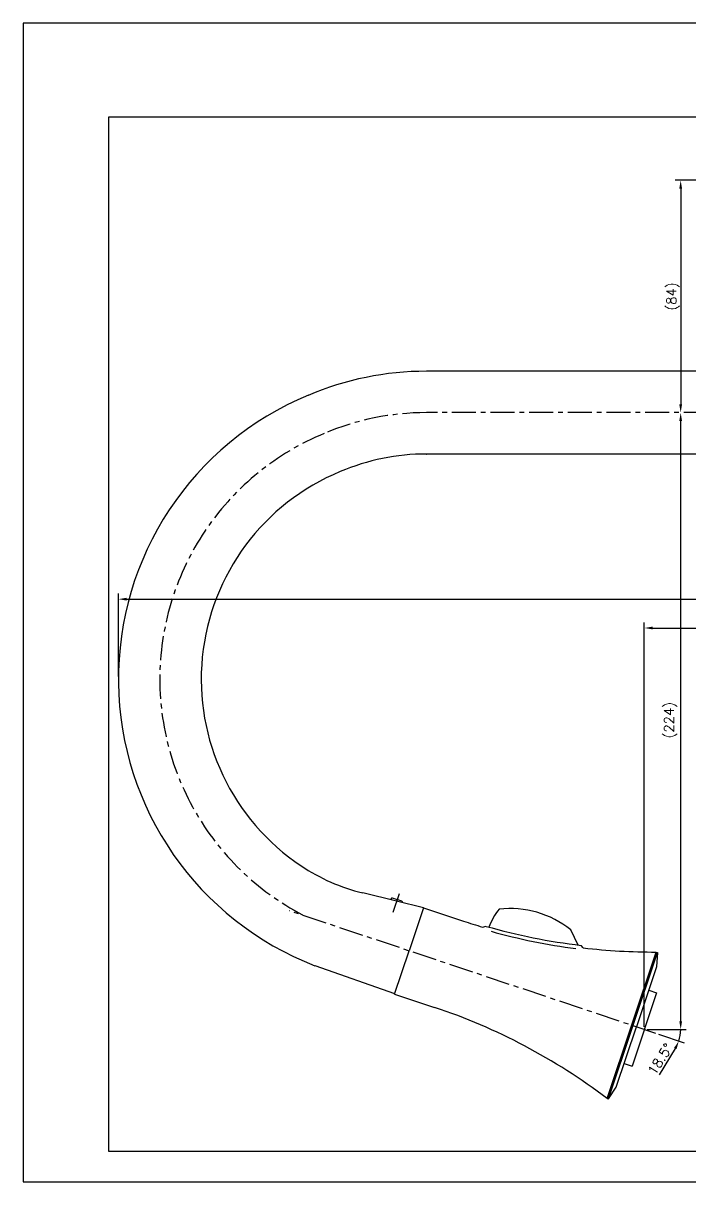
# Model space of a CAD drawing. Extents: x 21862 to 22456, y -9051 to -8631.
# Drawn here: x 21862.3 to 22103.8, y -9050.6 to -8630.6 of the extents above; entities that cross this region are included whole.
import ezdxf

# ---------------------------------------------------------------- set-up
doc = ezdxf.new("R2010")
doc.units = 0
doc.header["$LTSCALE"] = 7
doc.header["$MEASUREMENT"] = 0
doc.linetypes.add('CENTER', pattern=[2, 1.25, -0.25, 0.25, -0.25])
doc.layers.get('0').update_dxf_attribs({"color": 2, "linetype": 'CONTINUOUS'})
for name, color, linetype in [('CL', 1, 'CENTER'), ('D', 2, 'CONTINUOUS'), ('DIM', 2, 'CONTINUOUS'), ('DWG', 7, 'CONTINUOUS')]:
    doc.layers.add(name, color=color, linetype=linetype)
doc.styles.add('GHS', font='romans', dxfattribs={"bigfont": 'ghs'})

# ---------------------------------------------------------------- blocks, each defined once
blk = doc.blocks.new('BORDER')
for p, q in [((1, 1), (0, 1)), ((0, 1), (0, 0)), ((0, 0), (1, 0))]:
    blk.add_line(p, q)
blk = doc.blocks.new('양식')
at = {"color": 4}
for p, q in [((1219, 386), (1768, 386)), ((1219, 11), (1219, 386)), ((1768, 11), (1219, 11))]:
    blk.add_line(p, q, dxfattribs=at)
at = {"xscale": 594, "yscale": 420, "zscale": 594}
blk.add_blockref('BORDER', (1188, 0), dxfattribs=at)

msp = doc.modelspace()

# ---------------------------------------------------------------- linework, layer by layer
at = {"color": 7, "linetype": 'Continuous'}
for p, q in [((21995.47, -8948.06), (21995.4, -8948.29)), ((21999.42, -8948.86), (21996.1, -8947.75)), ((22007.34, -8951.19), (22002.11, -8966.84))]:
    msp.add_line(p, q, dxfattribs=at)
for centre, start, end in [((21995.95, -8948.22), 71.5, 161.5), ((21999.26, -8949.33), 358.011, 71.5)]:
    msp.add_arc(centre, 0.5, start, end, dxfattribs=at)
at = {"layer": 'CL'}
for p, q in [((22404.34, -8771.74), (22008.4, -8771.74)), ((21998.49, -8946.13), (21996.2, -8952.96)), ((22091.52, -8996.76), (21958.61, -8952.29))]:
    msp.add_line(p, q, dxfattribs=at)
for centre, radius, start, end in [((22008.4, -8866.24), 94.5, 90, 113.062), ((22008.17, -8868.36), 96.37, 112.44, 243.4532)]:
    msp.add_arc(centre, radius, start, end, dxfattribs=at)
at = {"layer": 'D', "ltscale": 0.6}
for p, q in [((22236.34, -8687.52), (22098.49, -8687.52)), ((22100.49, -8690.52), (22100.49, -8768.74)), ((22100.49, -8992.35), (22100.49, -8774.74)), ((21896.8, -8867.36), (21896.8, -8837.36)), ((21899.8, -8839.36), (22313.53, -8839.36)), ((22087.3, -8994.35), (22087.3, -8847.81)), ((22090.3, -8849.81), (22313.53, -8849.81)), ((22088.3, -8995.35), (22102.49, -8995.35)), ((22092.47, -8997.08), (22101.71, -9000.17)), ((22098.54, -9002.25), (22092.75, -9011.78))]:
    msp.add_line(p, q, dxfattribs=at)
msp.add_arc((22087.3, -8995.35), 13.19, 341.5, 0, dxfattribs=at)
for points in [[(22099.99, -8690.52), (22100.99, -8690.52), (22100.49, -8687.52)], [(22099.99, -8768.74), (22100.99, -8768.74), (22100.49, -8771.74)], [(22099.99, -8774.74), (22100.99, -8774.74), (22100.49, -8771.74)], [(21899.8, -8838.86), (21899.8, -8839.86), (21896.8, -8839.36)], [(22090.3, -8849.31), (22090.3, -8850.31), (22087.3, -8849.81)], [(22099.99, -8992.35), (22100.99, -8992.35), (22100.49, -8995.35)], [(22098.09, -9002.04), (22099, -9002.46), (22099.81, -8999.53)]]:
    msp.add_solid(points, dxfattribs=at)
at = {"layer": 'DWG'}
for p, q in [((22008.53, -8756.74), (22008.4, -8756.74)), ((22164.53, -8756.74), (22008.53, -8756.74)), ((22008.4, -8786.74), (22008.53, -8786.74)), ((22164.53, -8786.74), (22008.53, -8786.74)), ((21997.59, -8948.82), (21985.31, -8945.83)), ((22007.34, -8951.19), (21997.59, -8948.82)), ((22007.34, -8951.19), (22021.81, -8956.03)), ((22028.72, -8958.22), (22030.06, -8957.95)), ((22063.4, -8964.73), (22060.67, -8959.25)), ((21996.87, -8982.49), (22002.11, -8966.84)), ((22065.21, -8965.76), (22064.42, -8964.86)), ((22073.83, -9020.37), (22091.6, -8967.26)), ((22074.3, -9020.52), (22092.07, -8967.42)), ((22091.6, -8967.26), (22092.07, -8967.42)), ((22092.07, -8967.42), (22091.76, -8972.58)), ((21996.89, -8982.44), (21968.02, -8972.24)), ((22091.76, -8972.58), (22084.46, -8994.4)), ((21996.87, -8982.49), (22011.34, -8987.33)), ((22091.74, -8982.07), (22082.86, -9008.62)), ((22088.9, -8981.12), (22091.74, -8982.07)), ((22077.16, -9016.21), (22084.46, -8994.4)), ((22080.02, -9007.67), (22082.86, -9008.62)), ((22074.3, -9020.52), (22077.16, -9016.21)), ((22073.83, -9020.37), (22074.3, -9020.52))]:
    msp.add_line(p, q, dxfattribs=at)
for centre, radius, start, end in [((22008.4, -8866.24), 109.5, 90, 113.062), ((22008.17, -8868.36), 111.37, 112.44, 248.8662), ((22008.4, -8866.24), 79.5, 90, 113.1207), ((22008.17, -8868.36), 81.37, 112.3826, 236.2917), ((22001.86, -8877.82), 70, 236.2917, 256.3182), ((22053.43, -8966.6), 23.92, 141.5859, 159.5896), ((22038.74, -8986.42), 34.92, 51.0919, 96.6661), ((22090.74, -8750.01), 217.25, 251.5, 253.4112), ((22089.95, -8749.12), 217.25, 253.999, 263.2513), ((22090.55, -8750.58), 217.25, 254.3122, 262.5795), ((22090.74, -8750.01), 217.25, 263.2513, 270.226), ((21942.4, -9193.35), 217.25, 52.774, 71.5)]:
    msp.add_arc(centre, radius, start, end, dxfattribs=at)

# ---------------------------------------------------------------- block references
at = {"layer": 'DIM'}
msp.add_blockref('양식', (20674.31, -9050.57), dxfattribs=at)

# ---------------------------------------------------------------- texts
at = {"layer": 'D', "ltscale": 0.6, "char_height": 3.5, "attachment_point": 5, "style": 'GHS'}
for s, insert, rotation in [('\\A1;(84)', (22097.74, -8729.63), 90), ('\\A1;(224)', (22096.83, -8883.22), 90), ('\\A1;18.5°', (22093.07, -9006.11), 57.5986)]:
    msp.add_mtext(s, dxfattribs=dict(at, insert=insert, rotation=rotation))

doc.saveas('drawing.dxf')
